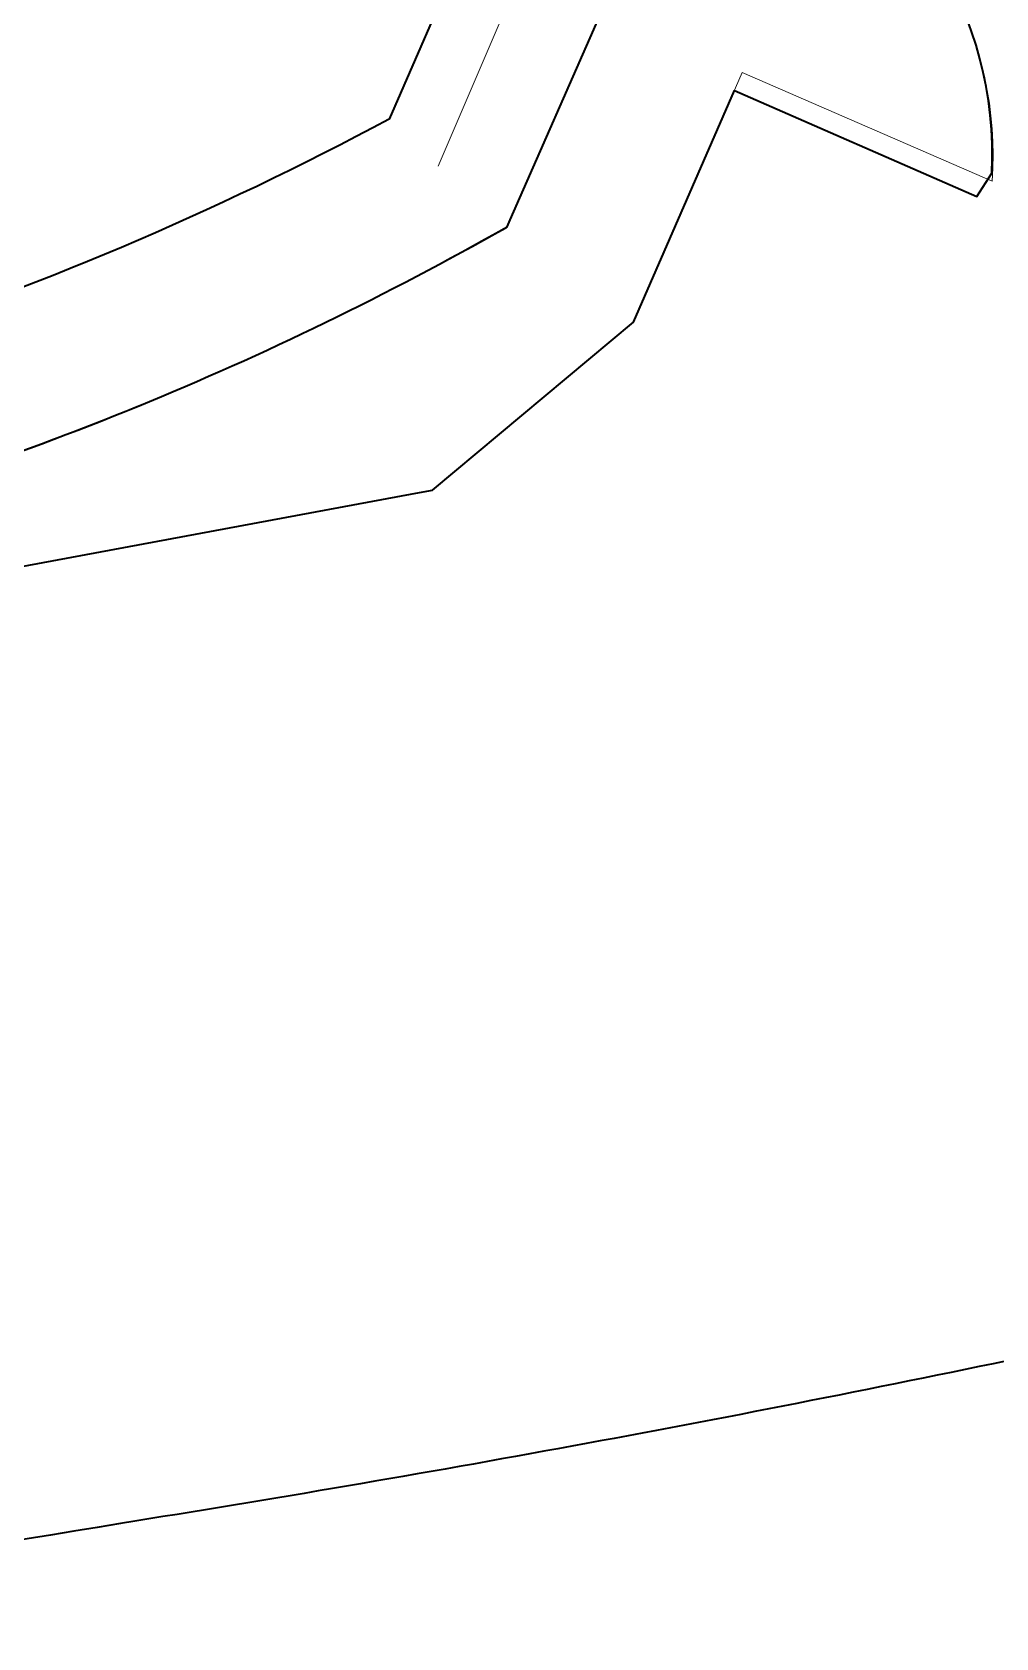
# Model space of a CAD drawing. Header units: millimetres. Extents: x -99530 to 90294, y -97212 to 56397.
# Drawn here: x -602 to 17078, y -97212 to -67752 of the extents above; entities that cross this region are included whole.
import ezdxf

# ---------------------------------------------------------------- set-up
doc = ezdxf.new("R2010")
doc.units = ezdxf.units.MM
doc.header["$MEASUREMENT"] = 0
for name, color, linetype in [('A-20-M_Hard_Landscape', 7, 'Continuous'), ('New_A-20-M_Hard_Landscape', 7, 'Continuous'), ('New_A-40-M_Soft_Landscaping_P2', 7, 'Continuous')]:
    doc.layers.add(name, color=color, linetype=linetype)
doc.layers.add('A-20-M_Hard_Landscape_Pen_No__1', color=7, linetype='Continuous', lineweight=13)
doc.layers.add('New_A-40-M_Soft_Landscaping_P2_Pen_No__150', color=7, linetype='Continuous', lineweight=0)
doc.layers.add('New_A-20-M_Hard_Landscape_Pen_No__53', color=7, linetype='Continuous', lineweight=35, true_color=0x444444)

# ---------------------------------------------------------------- blocks, each defined once
blk = doc.blocks.new('Mesh_1_1', base_point=(-63082, -84193))
at = {"layer": 'New_A-20-M_Hard_Landscape_Pen_No__53', "linetype": 'Continuous', "flags": 128}
for points in [[(-37862, -79363), (-28034, -79739), (-25567, -79832), (-18043, -79529), (-15525, -79453), (-5629, -78359), (-3132, -77990), (6436, -76213), (6743, -76155), (10428, -73074), (12282, -68821), (16727, -70768), (17003, -70343, 0.317895), (12798, -63684)], [(56491, -46928), (44285, -41565, 0.39159), (36479, -44258), (35769, -45891), (40819, -47946), (23797, -87080), (17545, -92076, -0.012215), (1021, -95113, -0.028337), (-12755, -96695, -0.01857), (-33260, -97090), (-38568, -96811)]]:
    blk.add_lwpolyline(points, format="xyb", dxfattribs=at)
blk = doc.blocks.new('Mesh_6_1', base_point=(-56629, -71821))
at = {"layer": 'New_A-20-M_Hard_Landscape_Pen_No__53', "linetype": 'Continuous', "flags": 128}
for points in [[(-37862, -79363), (-25567, -79832), (-15525, -79453, 0.018331), (-5629, -78359), (-5812, -77015, 0.064555), (8111, -71322), (8167, -71195), (9811, -67453)], [(8603, -63254), (5946, -69348, -0.091986), (-14657, -75940), (-17579, -76161, -0.138824), (-37195, -72336, -0.171752)]]:
    blk.add_lwpolyline(points, format="xyb", dxfattribs=at)
blk = doc.blocks.new('Mesh_23_1', base_point=(-15008, -71280))
at = {"layer": 'New_A-40-M_Soft_Landscaping_P2_Pen_No__150', "linetype": 'Continuous', "flags": 128}
blk.add_lwpolyline([(-15008, -71280), (-14657, -75940, 0.09191), (5946, -69348), (9078, -62164), (-603, -57840, -0.205807)], format="xyb", close=True, dxfattribs=at)
blk = doc.blocks.new('Mesh_26_1', base_point=(8097, -71353))
at = {"layer": 'New_A-40-M_Soft_Landscaping_P2_Pen_No__150', "linetype": 'Continuous', "flags": 128}
blk.add_lwpolyline([(8097, -71353, -0.062192), (-5812, -77015), (-5629, -78359), (-3132, -77990), (6743, -76155), (10428, -73074), (12426, -68491), (17010, -70489, 0.282919), (13669, -64119), (11695, -63177)], format="xyb", close=True, dxfattribs=at)
blk = doc.blocks.new('Mesh_27_1', base_point=(-603, -57840))
at = {"layer": 'New_A-40-M_Soft_Landscaping_P2_Pen_No__150', "linetype": 'Continuous', "flags": 128}
blk.add_lwpolyline([(-603, -57840, -0.205807), (-15008, -71280), (-14917, -72486, 0.161424), (-1600, -63958), (1157, -58626)], format="xyb", close=True, dxfattribs=at)
blk = doc.blocks.new('Line_12_1', base_point=(10140, -62528))
at = {"layer": 'A-20-M_Hard_Landscape_Pen_No__1', "linetype": 'Continuous'}
for q in [(6850, -70210), (9812, -62660), (10271, -62857)]:
    blk.add_line((10140, -62528), q, dxfattribs=at)

msp = doc.modelspace()

# ---------------------------------------------------------------- block references
at = {"layer": 'A-20-M_Hard_Landscape', "linetype": 'Continuous'}
msp.add_blockref('Line_12_1', (10139.9, -62528.3), dxfattribs=at)
at = {"layer": 'New_A-20-M_Hard_Landscape', "color": 49, "lineweight": 35, "true_color": 0x444444}
for name, p in [('Mesh_1_1', (-63082, -84192.5)), ('Mesh_6_1', (-56628.5, -71821))]:
    msp.add_blockref(name, p, dxfattribs=at)
at = {"layer": 'New_A-40-M_Soft_Landscaping_P2'}
for name, p in [('Mesh_23_1', (-15007.7, -71280.4)), ('Mesh_27_1', (-603, -57840.4)), ('Mesh_26_1', (8097.2, -71353))]:
    msp.add_blockref(name, p, dxfattribs=at)

doc.saveas('drawing.dxf')
